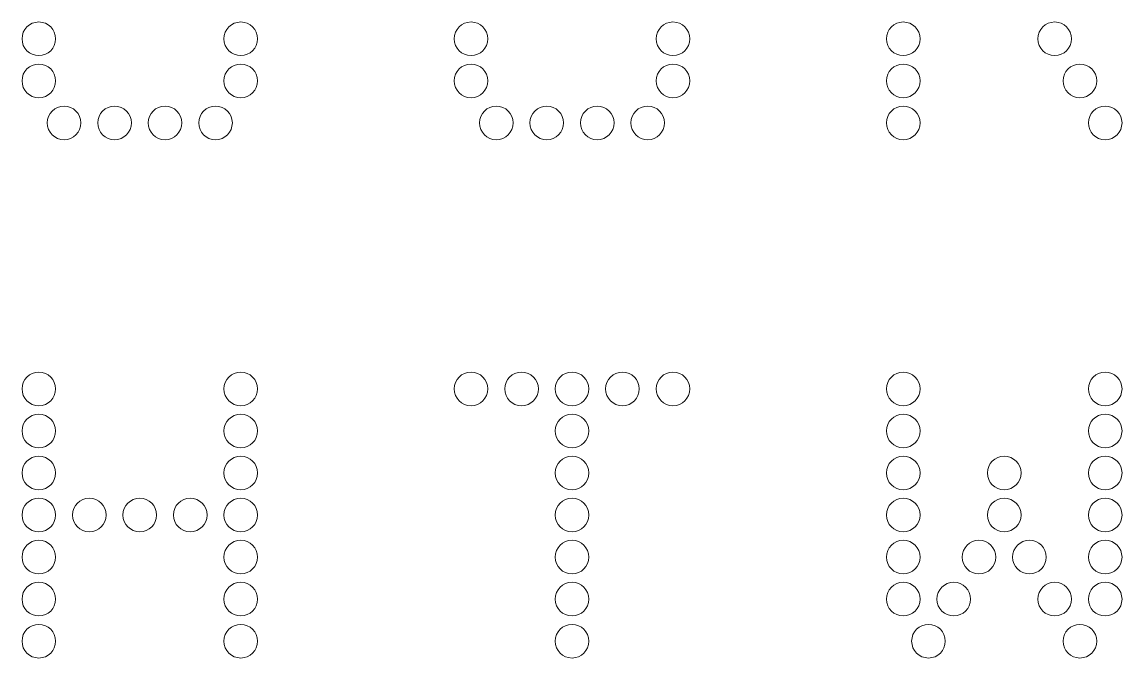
# Model space of a CAD drawing. Header units: millimetres. Extents: x -116 to 116, y -116 to 114.
# Drawn here: x -54.35 to -11.92, y 4.31 to 28.86 of the extents above; entities that cross this region are included whole.
import ezdxf

# ---------------------------------------------------------------- set-up
doc = ezdxf.new("R2010")
doc.units = ezdxf.units.MM
doc.header["$MEASUREMENT"] = 0
doc.layers.add('Laag 1', color=7, linetype='Continuous')

msp = doc.modelspace()

# ---------------------------------------------------------------- linework, layer by layer
at = {"layer": 'Laag 1', "color": 250, "lineweight": 9}
for points in [[(-54.3531, 28.2088), (-54.3531, 27.8518), (-54.061, 27.5597), (-53.704, 27.5597), (-53.704, 27.5597), (-53.347, 27.5597), (-53.0549, 27.8518), (-53.0549, 28.2088), (-53.0549, 28.2088), (-53.0549, 28.5658), (-53.347, 28.8579), (-53.704, 28.8579), (-53.704, 28.8579), (-54.061, 28.8579), (-54.3531, 28.5658), (-54.3531, 28.2088)], [(-46.5638, 28.2088), (-46.5638, 27.8518), (-46.2717, 27.5597), (-45.9146, 27.5597), (-45.9146, 27.5597), (-45.5576, 27.5597), (-45.2655, 27.8518), (-45.2655, 28.2088), (-45.2655, 28.2088), (-45.2655, 28.5658), (-45.5576, 28.8579), (-45.9146, 28.8579), (-45.9146, 28.8579), (-46.2717, 28.8579), (-46.5638, 28.5658), (-46.5638, 28.2088)], [(-37.68, 28.2088), (-37.68, 27.8518), (-37.3879, 27.5597), (-37.0309, 27.5597), (-37.0309, 27.5597), (-36.6739, 27.5597), (-36.3818, 27.8518), (-36.3818, 28.2088), (-36.3818, 28.2088), (-36.3818, 28.5658), (-36.6739, 28.8579), (-37.0309, 28.8579), (-37.0309, 28.8579), (-37.3879, 28.8579), (-37.68, 28.5658), (-37.68, 28.2088)], [(-29.8907, 28.2088), (-29.8907, 27.8518), (-29.5986, 27.5597), (-29.2415, 27.5597), (-29.2415, 27.5597), (-28.8845, 27.5597), (-28.5924, 27.8518), (-28.5924, 28.2088), (-28.5924, 28.2088), (-28.5924, 28.5658), (-28.8845, 28.8579), (-29.2415, 28.8579), (-29.2415, 28.8579), (-29.5986, 28.8579), (-29.8907, 28.5658), (-29.8907, 28.2088)], [(-21.0069, 28.2088), (-21.0069, 27.8518), (-20.7148, 27.5597), (-20.3578, 27.5597), (-20.3578, 27.5597), (-20.0008, 27.5597), (-19.7087, 27.8518), (-19.7087, 28.2088), (-19.7087, 28.2088), (-19.7087, 28.5658), (-20.0008, 28.8579), (-20.3578, 28.8579), (-20.3578, 28.8579), (-20.7148, 28.8579), (-21.0069, 28.5658), (-21.0069, 28.2088)], [(-15.1649, 28.2088), (-15.1649, 27.8518), (-14.8728, 27.5597), (-14.5158, 27.5597), (-14.5158, 27.5597), (-14.1588, 27.5597), (-13.8667, 27.8518), (-13.8667, 28.2088), (-13.8667, 28.2088), (-13.8667, 28.5658), (-14.1588, 28.8579), (-14.5158, 28.8579), (-14.5158, 28.8579), (-14.8728, 28.8579), (-15.1649, 28.5658), (-15.1649, 28.2088)], [(-54.3531, 26.586), (-54.3531, 26.229), (-54.061, 25.9369), (-53.704, 25.9369), (-53.704, 25.9369), (-53.347, 25.9369), (-53.0549, 26.229), (-53.0549, 26.586), (-53.0549, 26.586), (-53.0549, 26.943), (-53.347, 27.2351), (-53.704, 27.2351), (-53.704, 27.2351), (-54.061, 27.2351), (-54.3531, 26.943), (-54.3531, 26.586)], [(-46.5638, 26.586), (-46.5638, 26.229), (-46.2717, 25.9369), (-45.9146, 25.9369), (-45.9146, 25.9369), (-45.5576, 25.9369), (-45.2655, 26.229), (-45.2655, 26.586), (-45.2655, 26.586), (-45.2655, 26.943), (-45.5576, 27.2351), (-45.9146, 27.2351), (-45.9146, 27.2351), (-46.2717, 27.2351), (-46.5638, 26.943), (-46.5638, 26.586)], [(-37.68, 26.586), (-37.68, 26.229), (-37.3879, 25.9369), (-37.0309, 25.9369), (-37.0309, 25.9369), (-36.6739, 25.9369), (-36.3818, 26.229), (-36.3818, 26.586), (-36.3818, 26.586), (-36.3818, 26.943), (-36.6739, 27.2351), (-37.0309, 27.2351), (-37.0309, 27.2351), (-37.3879, 27.2351), (-37.68, 26.943), (-37.68, 26.586)], [(-29.8907, 26.586), (-29.8907, 26.229), (-29.5986, 25.9369), (-29.2415, 25.9369), (-29.2415, 25.9369), (-28.8845, 25.9369), (-28.5924, 26.229), (-28.5924, 26.586), (-28.5924, 26.586), (-28.5924, 26.943), (-28.8845, 27.2351), (-29.2415, 27.2351), (-29.2415, 27.2351), (-29.5986, 27.2351), (-29.8907, 26.943), (-29.8907, 26.586)], [(-21.0069, 26.586), (-21.0069, 26.229), (-20.7148, 25.9369), (-20.3578, 25.9369), (-20.3578, 25.9369), (-20.0008, 25.9369), (-19.7087, 26.229), (-19.7087, 26.586), (-19.7087, 26.586), (-19.7087, 26.943), (-20.0008, 27.2351), (-20.3578, 27.2351), (-20.3578, 27.2351), (-20.7148, 27.2351), (-21.0069, 26.943), (-21.0069, 26.586)], [(-14.1912, 26.586), (-14.1912, 26.229), (-13.8991, 25.9369), (-13.5421, 25.9369), (-13.5421, 25.9369), (-13.1851, 25.9369), (-12.893, 26.229), (-12.893, 26.586), (-12.893, 26.586), (-12.893, 26.943), (-13.1851, 27.2351), (-13.5421, 27.2351), (-13.5421, 27.2351), (-13.8991, 27.2351), (-14.1912, 26.943), (-14.1912, 26.586)], [(-53.3794, 24.9632), (-53.3794, 24.6062), (-53.0873, 24.3141), (-52.7303, 24.3141), (-52.7303, 24.3141), (-52.3733, 24.3141), (-52.0812, 24.6062), (-52.0812, 24.9632), (-52.0812, 24.9632), (-52.0812, 25.3202), (-52.3733, 25.6123), (-52.7303, 25.6123), (-52.7303, 25.6123), (-53.0873, 25.6123), (-53.3794, 25.3202), (-53.3794, 24.9632)], [(-51.4321, 24.9632), (-51.4321, 24.6062), (-51.14, 24.3141), (-50.783, 24.3141), (-50.783, 24.3141), (-50.426, 24.3141), (-50.1339, 24.6062), (-50.1339, 24.9632), (-50.1339, 24.9632), (-50.1339, 25.3202), (-50.426, 25.6123), (-50.783, 25.6123), (-50.783, 25.6123), (-51.14, 25.6123), (-51.4321, 25.3202), (-51.4321, 24.9632)], [(-49.4848, 24.9632), (-49.4848, 24.6062), (-49.1927, 24.3141), (-48.8356, 24.3141), (-48.8356, 24.3141), (-48.4786, 24.3141), (-48.1865, 24.6062), (-48.1865, 24.9632), (-48.1865, 24.9632), (-48.1865, 25.3202), (-48.4786, 25.6123), (-48.8356, 25.6123), (-48.8356, 25.6123), (-49.1927, 25.6123), (-49.4848, 25.3202), (-49.4848, 24.9632)], [(-47.5374, 24.9632), (-47.5374, 24.6062), (-47.2453, 24.3141), (-46.8883, 24.3141), (-46.8883, 24.3141), (-46.5313, 24.3141), (-46.2392, 24.6062), (-46.2392, 24.9632), (-46.2392, 24.9632), (-46.2392, 25.3202), (-46.5313, 25.6123), (-46.8883, 25.6123), (-46.8883, 25.6123), (-47.2453, 25.6123), (-47.5374, 25.3202), (-47.5374, 24.9632)], [(-36.7063, 24.9632), (-36.7063, 24.6062), (-36.4142, 24.3141), (-36.0572, 24.3141), (-36.0572, 24.3141), (-35.7002, 24.3141), (-35.4081, 24.6062), (-35.4081, 24.9632), (-35.4081, 24.9632), (-35.4081, 25.3202), (-35.7002, 25.6123), (-36.0572, 25.6123), (-36.0572, 25.6123), (-36.4142, 25.6123), (-36.7063, 25.3202), (-36.7063, 24.9632)], [(-34.759, 24.9632), (-34.759, 24.6062), (-34.4669, 24.3141), (-34.1099, 24.3141), (-34.1099, 24.3141), (-33.7529, 24.3141), (-33.4608, 24.6062), (-33.4608, 24.9632), (-33.4608, 24.9632), (-33.4608, 25.3202), (-33.7529, 25.6123), (-34.1099, 25.6123), (-34.1099, 25.6123), (-34.4669, 25.6123), (-34.759, 25.3202), (-34.759, 24.9632)], [(-32.8117, 24.9632), (-32.8117, 24.6062), (-32.5196, 24.3141), (-32.1625, 24.3141), (-32.1625, 24.3141), (-31.8055, 24.3141), (-31.5134, 24.6062), (-31.5134, 24.9632), (-31.5134, 24.9632), (-31.5134, 25.3202), (-31.8055, 25.6123), (-32.1625, 25.6123), (-32.1625, 25.6123), (-32.5196, 25.6123), (-32.8117, 25.3202), (-32.8117, 24.9632)], [(-30.8643, 24.9632), (-30.8643, 24.6062), (-30.5722, 24.3141), (-30.2152, 24.3141), (-30.2152, 24.3141), (-29.8582, 24.3141), (-29.5661, 24.6062), (-29.5661, 24.9632), (-29.5661, 24.9632), (-29.5661, 25.3202), (-29.8582, 25.6123), (-30.2152, 25.6123), (-30.2152, 25.6123), (-30.5722, 25.6123), (-30.8643, 25.3202), (-30.8643, 24.9632)], [(-21.0069, 24.9632), (-21.0069, 24.6062), (-20.7148, 24.3141), (-20.3578, 24.3141), (-20.3578, 24.3141), (-20.0008, 24.3141), (-19.7087, 24.6062), (-19.7087, 24.9632), (-19.7087, 24.9632), (-19.7087, 25.3202), (-20.0008, 25.6123), (-20.3578, 25.6123), (-20.3578, 25.6123), (-20.7148, 25.6123), (-21.0069, 25.3202), (-21.0069, 24.9632)], [(-13.2176, 24.9632), (-13.2176, 24.6062), (-12.9255, 24.3141), (-12.5684, 24.3141), (-12.5684, 24.3141), (-12.2114, 24.3141), (-11.9193, 24.6062), (-11.9193, 24.9632), (-11.9193, 24.9632), (-11.9193, 25.3202), (-12.2114, 25.6123), (-12.5684, 25.6123), (-12.5684, 25.6123), (-12.9255, 25.6123), (-13.2176, 25.3202), (-13.2176, 24.9632)], [(-54.3531, 14.6976), (-54.3531, 14.3406), (-54.061, 14.0485), (-53.704, 14.0485), (-53.704, 14.0485), (-53.347, 14.0485), (-53.0549, 14.3406), (-53.0549, 14.6976), (-53.0549, 14.6976), (-53.0549, 15.0546), (-53.347, 15.3467), (-53.704, 15.3467), (-53.704, 15.3467), (-54.061, 15.3467), (-54.3531, 15.0546), (-54.3531, 14.6976)], [(-46.5638, 14.6976), (-46.5638, 14.3406), (-46.2717, 14.0485), (-45.9146, 14.0485), (-45.9146, 14.0485), (-45.5576, 14.0485), (-45.2655, 14.3406), (-45.2655, 14.6976), (-45.2655, 14.6976), (-45.2655, 15.0546), (-45.5576, 15.3467), (-45.9146, 15.3467), (-45.9146, 15.3467), (-46.2717, 15.3467), (-46.5638, 15.0546), (-46.5638, 14.6976)], [(-37.68, 14.6976), (-37.68, 14.3406), (-37.3879, 14.0485), (-37.0309, 14.0485), (-37.0309, 14.0485), (-36.6739, 14.0485), (-36.3818, 14.3406), (-36.3818, 14.6976), (-36.3818, 14.6976), (-36.3818, 15.0546), (-36.6739, 15.3467), (-37.0309, 15.3467), (-37.0309, 15.3467), (-37.3879, 15.3467), (-37.68, 15.0546), (-37.68, 14.6976)], [(-35.7327, 14.6976), (-35.7327, 14.3406), (-35.4406, 14.0485), (-35.0836, 14.0485), (-35.0836, 14.0485), (-34.7265, 14.0485), (-34.4344, 14.3406), (-34.4344, 14.6976), (-34.4344, 14.6976), (-34.4344, 15.0546), (-34.7265, 15.3467), (-35.0836, 15.3467), (-35.0836, 15.3467), (-35.4406, 15.3467), (-35.7327, 15.0546), (-35.7327, 14.6976)], [(-33.7853, 14.6976), (-33.7853, 14.3406), (-33.4932, 14.0485), (-33.1362, 14.0485), (-33.1362, 14.0485), (-32.7792, 14.0485), (-32.4871, 14.3406), (-32.4871, 14.6976), (-32.4871, 14.6976), (-32.4871, 15.0546), (-32.7792, 15.3467), (-33.1362, 15.3467), (-33.1362, 15.3467), (-33.4932, 15.3467), (-33.7853, 15.0546), (-33.7853, 14.6976)], [(-31.838, 14.6976), (-31.838, 14.3406), (-31.5459, 14.0485), (-31.1889, 14.0485), (-31.1889, 14.0485), (-30.8319, 14.0485), (-30.5398, 14.3406), (-30.5398, 14.6976), (-30.5398, 14.6976), (-30.5398, 15.0546), (-30.8319, 15.3467), (-31.1889, 15.3467), (-31.1889, 15.3467), (-31.5459, 15.3467), (-31.838, 15.0546), (-31.838, 14.6976)], [(-29.8907, 14.6976), (-29.8907, 14.3406), (-29.5986, 14.0485), (-29.2415, 14.0485), (-29.2415, 14.0485), (-28.8845, 14.0485), (-28.5924, 14.3406), (-28.5924, 14.6976), (-28.5924, 14.6976), (-28.5924, 15.0546), (-28.8845, 15.3467), (-29.2415, 15.3467), (-29.2415, 15.3467), (-29.5986, 15.3467), (-29.8907, 15.0546), (-29.8907, 14.6976)], [(-21.0069, 14.6976), (-21.0069, 14.3406), (-20.7148, 14.0485), (-20.3578, 14.0485), (-20.3578, 14.0485), (-20.0008, 14.0485), (-19.7087, 14.3406), (-19.7087, 14.6976), (-19.7087, 14.6976), (-19.7087, 15.0546), (-20.0008, 15.3467), (-20.3578, 15.3467), (-20.3578, 15.3467), (-20.7148, 15.3467), (-21.0069, 15.0546), (-21.0069, 14.6976)], [(-13.2176, 14.6976), (-13.2176, 14.3406), (-12.9255, 14.0485), (-12.5684, 14.0485), (-12.5684, 14.0485), (-12.2114, 14.0485), (-11.9193, 14.3406), (-11.9193, 14.6976), (-11.9193, 14.6976), (-11.9193, 15.0546), (-12.2114, 15.3467), (-12.5684, 15.3467), (-12.5684, 15.3467), (-12.9255, 15.3467), (-13.2176, 15.0546), (-13.2176, 14.6976)], [(-54.3531, 13.0748), (-54.3531, 12.7178), (-54.061, 12.4257), (-53.704, 12.4257), (-53.704, 12.4257), (-53.347, 12.4257), (-53.0549, 12.7178), (-53.0549, 13.0748), (-53.0549, 13.0748), (-53.0549, 13.4318), (-53.347, 13.7239), (-53.704, 13.7239), (-53.704, 13.7239), (-54.061, 13.7239), (-54.3531, 13.4318), (-54.3531, 13.0748)], [(-46.5638, 13.0748), (-46.5638, 12.7178), (-46.2717, 12.4257), (-45.9146, 12.4257), (-45.9146, 12.4257), (-45.5576, 12.4257), (-45.2655, 12.7178), (-45.2655, 13.0748), (-45.2655, 13.0748), (-45.2655, 13.4318), (-45.5576, 13.7239), (-45.9146, 13.7239), (-45.9146, 13.7239), (-46.2717, 13.7239), (-46.5638, 13.4318), (-46.5638, 13.0748)], [(-33.7853, 13.0748), (-33.7853, 12.7178), (-33.4932, 12.4257), (-33.1362, 12.4257), (-33.1362, 12.4257), (-32.7792, 12.4257), (-32.4871, 12.7178), (-32.4871, 13.0748), (-32.4871, 13.0748), (-32.4871, 13.4318), (-32.7792, 13.7239), (-33.1362, 13.7239), (-33.1362, 13.7239), (-33.4932, 13.7239), (-33.7853, 13.4318), (-33.7853, 13.0748)], [(-21.0069, 13.0748), (-21.0069, 12.7178), (-20.7148, 12.4257), (-20.3578, 12.4257), (-20.3578, 12.4257), (-20.0008, 12.4257), (-19.7087, 12.7178), (-19.7087, 13.0748), (-19.7087, 13.0748), (-19.7087, 13.4318), (-20.0008, 13.7239), (-20.3578, 13.7239), (-20.3578, 13.7239), (-20.7148, 13.7239), (-21.0069, 13.4318), (-21.0069, 13.0748)], [(-13.2176, 13.0748), (-13.2176, 12.7178), (-12.9255, 12.4257), (-12.5684, 12.4257), (-12.5684, 12.4257), (-12.2114, 12.4257), (-11.9193, 12.7178), (-11.9193, 13.0748), (-11.9193, 13.0748), (-11.9193, 13.4318), (-12.2114, 13.7239), (-12.5684, 13.7239), (-12.5684, 13.7239), (-12.9255, 13.7239), (-13.2176, 13.4318), (-13.2176, 13.0748)], [(-54.3531, 11.452), (-54.3531, 11.095), (-54.061, 10.8029), (-53.704, 10.8029), (-53.704, 10.8029), (-53.347, 10.8029), (-53.0549, 11.095), (-53.0549, 11.452), (-53.0549, 11.452), (-53.0549, 11.809), (-53.347, 12.1011), (-53.704, 12.1011), (-53.704, 12.1011), (-54.061, 12.1011), (-54.3531, 11.809), (-54.3531, 11.452)], [(-46.5638, 11.452), (-46.5638, 11.095), (-46.2717, 10.8029), (-45.9146, 10.8029), (-45.9146, 10.8029), (-45.5576, 10.8029), (-45.2655, 11.095), (-45.2655, 11.452), (-45.2655, 11.452), (-45.2655, 11.809), (-45.5576, 12.1011), (-45.9146, 12.1011), (-45.9146, 12.1011), (-46.2717, 12.1011), (-46.5638, 11.809), (-46.5638, 11.452)], [(-33.7853, 11.452), (-33.7853, 11.095), (-33.4932, 10.8029), (-33.1362, 10.8029), (-33.1362, 10.8029), (-32.7792, 10.8029), (-32.4871, 11.095), (-32.4871, 11.452), (-32.4871, 11.452), (-32.4871, 11.809), (-32.7792, 12.1011), (-33.1362, 12.1011), (-33.1362, 12.1011), (-33.4932, 12.1011), (-33.7853, 11.809), (-33.7853, 11.452)], [(-21.0069, 11.452), (-21.0069, 11.095), (-20.7148, 10.8029), (-20.3578, 10.8029), (-20.3578, 10.8029), (-20.0008, 10.8029), (-19.7087, 11.095), (-19.7087, 11.452), (-19.7087, 11.452), (-19.7087, 11.809), (-20.0008, 12.1011), (-20.3578, 12.1011), (-20.3578, 12.1011), (-20.7148, 12.1011), (-21.0069, 11.809), (-21.0069, 11.452)], [(-17.1122, 11.452), (-17.1122, 11.095), (-16.8201, 10.8029), (-16.4631, 10.8029), (-16.4631, 10.8029), (-16.1061, 10.8029), (-15.814, 11.095), (-15.814, 11.452), (-15.814, 11.452), (-15.814, 11.809), (-16.1061, 12.1011), (-16.4631, 12.1011), (-16.4631, 12.1011), (-16.8201, 12.1011), (-17.1122, 11.809), (-17.1122, 11.452)], [(-13.2176, 11.452), (-13.2176, 11.095), (-12.9255, 10.8029), (-12.5684, 10.8029), (-12.5684, 10.8029), (-12.2114, 10.8029), (-11.9193, 11.095), (-11.9193, 11.452), (-11.9193, 11.452), (-11.9193, 11.809), (-12.2114, 12.1011), (-12.5684, 12.1011), (-12.5684, 12.1011), (-12.9255, 12.1011), (-13.2176, 11.809), (-13.2176, 11.452)], [(-54.3531, 9.8293), (-54.3531, 9.4722), (-54.061, 9.1801), (-53.704, 9.1801), (-53.704, 9.1801), (-53.347, 9.1801), (-53.0549, 9.4722), (-53.0549, 9.8293), (-53.0549, 9.8293), (-53.0549, 10.1863), (-53.347, 10.4784), (-53.704, 10.4784), (-53.704, 10.4784), (-54.061, 10.4784), (-54.3531, 10.1863), (-54.3531, 9.8293)], [(-52.4058, 9.8293), (-52.4058, 9.4722), (-52.1137, 9.1801), (-51.7567, 9.1801), (-51.7567, 9.1801), (-51.3996, 9.1801), (-51.1075, 9.4722), (-51.1075, 9.8293), (-51.1075, 9.8293), (-51.1075, 10.1863), (-51.3996, 10.4784), (-51.7567, 10.4784), (-51.7567, 10.4784), (-52.1137, 10.4784), (-52.4058, 10.1863), (-52.4058, 9.8293)], [(-50.4584, 9.8293), (-50.4584, 9.4722), (-50.1663, 9.1801), (-49.8093, 9.1801), (-49.8093, 9.1801), (-49.4523, 9.1801), (-49.1602, 9.4722), (-49.1602, 9.8293), (-49.1602, 9.8293), (-49.1602, 10.1863), (-49.4523, 10.4784), (-49.8093, 10.4784), (-49.8093, 10.4784), (-50.1663, 10.4784), (-50.4584, 10.1863), (-50.4584, 9.8293)], [(-48.5111, 9.8293), (-48.5111, 9.4722), (-48.219, 9.1801), (-47.862, 9.1801), (-47.862, 9.1801), (-47.505, 9.1801), (-47.2129, 9.4722), (-47.2129, 9.8293), (-47.2129, 9.8293), (-47.2129, 10.1863), (-47.505, 10.4784), (-47.862, 10.4784), (-47.862, 10.4784), (-48.219, 10.4784), (-48.5111, 10.1863), (-48.5111, 9.8293)], [(-46.5638, 9.8293), (-46.5638, 9.4722), (-46.2717, 9.1801), (-45.9146, 9.1801), (-45.9146, 9.1801), (-45.5576, 9.1801), (-45.2655, 9.4722), (-45.2655, 9.8293), (-45.2655, 9.8293), (-45.2655, 10.1863), (-45.5576, 10.4784), (-45.9146, 10.4784), (-45.9146, 10.4784), (-46.2717, 10.4784), (-46.5638, 10.1863), (-46.5638, 9.8293)], [(-33.7853, 9.8293), (-33.7853, 9.4722), (-33.4932, 9.1801), (-33.1362, 9.1801), (-33.1362, 9.1801), (-32.7792, 9.1801), (-32.4871, 9.4722), (-32.4871, 9.8293), (-32.4871, 9.8293), (-32.4871, 10.1863), (-32.7792, 10.4784), (-33.1362, 10.4784), (-33.1362, 10.4784), (-33.4932, 10.4784), (-33.7853, 10.1863), (-33.7853, 9.8293)], [(-21.0069, 9.8293), (-21.0069, 9.4722), (-20.7148, 9.1801), (-20.3578, 9.1801), (-20.3578, 9.1801), (-20.0008, 9.1801), (-19.7087, 9.4722), (-19.7087, 9.8293), (-19.7087, 9.8293), (-19.7087, 10.1863), (-20.0008, 10.4784), (-20.3578, 10.4784), (-20.3578, 10.4784), (-20.7148, 10.4784), (-21.0069, 10.1863), (-21.0069, 9.8293)], [(-17.1122, 9.8293), (-17.1122, 9.4722), (-16.8201, 9.1801), (-16.4631, 9.1801), (-16.4631, 9.1801), (-16.1061, 9.1801), (-15.814, 9.4722), (-15.814, 9.8293), (-15.814, 9.8293), (-15.814, 10.1863), (-16.1061, 10.4784), (-16.4631, 10.4784), (-16.4631, 10.4784), (-16.8201, 10.4784), (-17.1122, 10.1863), (-17.1122, 9.8293)], [(-13.2176, 9.8293), (-13.2176, 9.4722), (-12.9255, 9.1801), (-12.5684, 9.1801), (-12.5684, 9.1801), (-12.2114, 9.1801), (-11.9193, 9.4722), (-11.9193, 9.8293), (-11.9193, 9.8293), (-11.9193, 10.1863), (-12.2114, 10.4784), (-12.5684, 10.4784), (-12.5684, 10.4784), (-12.9255, 10.4784), (-13.2176, 10.1863), (-13.2176, 9.8293)], [(-54.3531, 8.2065), (-54.3531, 7.8495), (-54.061, 7.5574), (-53.704, 7.5574), (-53.704, 7.5574), (-53.347, 7.5574), (-53.0549, 7.8495), (-53.0549, 8.2065), (-53.0549, 8.2065), (-53.0549, 8.5635), (-53.347, 8.8556), (-53.704, 8.8556), (-53.704, 8.8556), (-54.061, 8.8556), (-54.3531, 8.5635), (-54.3531, 8.2065)], [(-46.5638, 8.2065), (-46.5638, 7.8495), (-46.2717, 7.5574), (-45.9146, 7.5574), (-45.9146, 7.5574), (-45.5576, 7.5574), (-45.2655, 7.8495), (-45.2655, 8.2065), (-45.2655, 8.2065), (-45.2655, 8.5635), (-45.5576, 8.8556), (-45.9146, 8.8556), (-45.9146, 8.8556), (-46.2717, 8.8556), (-46.5638, 8.5635), (-46.5638, 8.2065)], [(-33.7853, 8.2065), (-33.7853, 7.8495), (-33.4932, 7.5574), (-33.1362, 7.5574), (-33.1362, 7.5574), (-32.7792, 7.5574), (-32.4871, 7.8495), (-32.4871, 8.2065), (-32.4871, 8.2065), (-32.4871, 8.5635), (-32.7792, 8.8556), (-33.1362, 8.8556), (-33.1362, 8.8556), (-33.4932, 8.8556), (-33.7853, 8.5635), (-33.7853, 8.2065)], [(-21.0069, 8.2065), (-21.0069, 7.8495), (-20.7148, 7.5574), (-20.3578, 7.5574), (-20.3578, 7.5574), (-20.0008, 7.5574), (-19.7087, 7.8495), (-19.7087, 8.2065), (-19.7087, 8.2065), (-19.7087, 8.5635), (-20.0008, 8.8556), (-20.3578, 8.8556), (-20.3578, 8.8556), (-20.7148, 8.8556), (-21.0069, 8.5635), (-21.0069, 8.2065)], [(-18.0859, 8.2065), (-18.0859, 7.8495), (-17.7938, 7.5574), (-17.4368, 7.5574), (-17.4368, 7.5574), (-17.0798, 7.5574), (-16.7877, 7.8495), (-16.7877, 8.2065), (-16.7877, 8.2065), (-16.7877, 8.5635), (-17.0798, 8.8556), (-17.4368, 8.8556), (-17.4368, 8.8556), (-17.7938, 8.8556), (-18.0859, 8.5635), (-18.0859, 8.2065)], [(-16.1386, 8.2065), (-16.1386, 7.8495), (-15.8465, 7.5574), (-15.4894, 7.5574), (-15.4894, 7.5574), (-15.1324, 7.5574), (-14.8403, 7.8495), (-14.8403, 8.2065), (-14.8403, 8.2065), (-14.8403, 8.5635), (-15.1324, 8.8556), (-15.4894, 8.8556), (-15.4894, 8.8556), (-15.8465, 8.8556), (-16.1386, 8.5635), (-16.1386, 8.2065)], [(-13.2176, 8.2065), (-13.2176, 7.8495), (-12.9255, 7.5574), (-12.5684, 7.5574), (-12.5684, 7.5574), (-12.2114, 7.5574), (-11.9193, 7.8495), (-11.9193, 8.2065), (-11.9193, 8.2065), (-11.9193, 8.5635), (-12.2114, 8.8556), (-12.5684, 8.8556), (-12.5684, 8.8556), (-12.9255, 8.8556), (-13.2176, 8.5635), (-13.2176, 8.2065)], [(-54.3531, 6.5837), (-54.3531, 6.2267), (-54.061, 5.9346), (-53.704, 5.9346), (-53.704, 5.9346), (-53.347, 5.9346), (-53.0549, 6.2267), (-53.0549, 6.5837), (-53.0549, 6.5837), (-53.0549, 6.9407), (-53.347, 7.2328), (-53.704, 7.2328), (-53.704, 7.2328), (-54.061, 7.2328), (-54.3531, 6.9407), (-54.3531, 6.5837)], [(-46.5638, 6.5837), (-46.5638, 6.2267), (-46.2717, 5.9346), (-45.9146, 5.9346), (-45.9146, 5.9346), (-45.5576, 5.9346), (-45.2655, 6.2267), (-45.2655, 6.5837), (-45.2655, 6.5837), (-45.2655, 6.9407), (-45.5576, 7.2328), (-45.9146, 7.2328), (-45.9146, 7.2328), (-46.2717, 7.2328), (-46.5638, 6.9407), (-46.5638, 6.5837)], [(-33.7853, 6.5837), (-33.7853, 6.2267), (-33.4932, 5.9346), (-33.1362, 5.9346), (-33.1362, 5.9346), (-32.7792, 5.9346), (-32.4871, 6.2267), (-32.4871, 6.5837), (-32.4871, 6.5837), (-32.4871, 6.9407), (-32.7792, 7.2328), (-33.1362, 7.2328), (-33.1362, 7.2328), (-33.4932, 7.2328), (-33.7853, 6.9407), (-33.7853, 6.5837)], [(-21.0069, 6.5837), (-21.0069, 6.2267), (-20.7148, 5.9346), (-20.3578, 5.9346), (-20.3578, 5.9346), (-20.0008, 5.9346), (-19.7087, 6.2267), (-19.7087, 6.5837), (-19.7087, 6.5837), (-19.7087, 6.9407), (-20.0008, 7.2328), (-20.3578, 7.2328), (-20.3578, 7.2328), (-20.7148, 7.2328), (-21.0069, 6.9407), (-21.0069, 6.5837)], [(-19.0596, 6.5837), (-19.0596, 6.2267), (-18.7675, 5.9346), (-18.4105, 5.9346), (-18.4105, 5.9346), (-18.0534, 5.9346), (-17.7613, 6.2267), (-17.7613, 6.5837), (-17.7613, 6.5837), (-17.7613, 6.9407), (-18.0534, 7.2328), (-18.4105, 7.2328), (-18.4105, 7.2328), (-18.7675, 7.2328), (-19.0596, 6.9407), (-19.0596, 6.5837)], [(-15.1649, 6.5837), (-15.1649, 6.2267), (-14.8728, 5.9346), (-14.5158, 5.9346), (-14.5158, 5.9346), (-14.1588, 5.9346), (-13.8667, 6.2267), (-13.8667, 6.5837), (-13.8667, 6.5837), (-13.8667, 6.9407), (-14.1588, 7.2328), (-14.5158, 7.2328), (-14.5158, 7.2328), (-14.8728, 7.2328), (-15.1649, 6.9407), (-15.1649, 6.5837)], [(-13.2176, 6.5837), (-13.2176, 6.2267), (-12.9255, 5.9346), (-12.5684, 5.9346), (-12.5684, 5.9346), (-12.2114, 5.9346), (-11.9193, 6.2267), (-11.9193, 6.5837), (-11.9193, 6.5837), (-11.9193, 6.9407), (-12.2114, 7.2328), (-12.5684, 7.2328), (-12.5684, 7.2328), (-12.9255, 7.2328), (-13.2176, 6.9407), (-13.2176, 6.5837)], [(-54.3531, 4.9609), (-54.3531, 4.6039), (-54.061, 4.3118), (-53.704, 4.3118), (-53.704, 4.3118), (-53.347, 4.3118), (-53.0549, 4.6039), (-53.0549, 4.9609), (-53.0549, 4.9609), (-53.0549, 5.3179), (-53.347, 5.61), (-53.704, 5.61), (-53.704, 5.61), (-54.061, 5.61), (-54.3531, 5.3179), (-54.3531, 4.9609)], [(-46.5638, 4.9609), (-46.5638, 4.6039), (-46.2717, 4.3118), (-45.9146, 4.3118), (-45.9146, 4.3118), (-45.5576, 4.3118), (-45.2655, 4.6039), (-45.2655, 4.9609), (-45.2655, 4.9609), (-45.2655, 5.3179), (-45.5576, 5.61), (-45.9146, 5.61), (-45.9146, 5.61), (-46.2717, 5.61), (-46.5638, 5.3179), (-46.5638, 4.9609)], [(-33.7853, 4.9609), (-33.7853, 4.6039), (-33.4932, 4.3118), (-33.1362, 4.3118), (-33.1362, 4.3118), (-32.7792, 4.3118), (-32.4871, 4.6039), (-32.4871, 4.9609), (-32.4871, 4.9609), (-32.4871, 5.3179), (-32.7792, 5.61), (-33.1362, 5.61), (-33.1362, 5.61), (-33.4932, 5.61), (-33.7853, 5.3179), (-33.7853, 4.9609)], [(-20.0332, 4.9609), (-20.0332, 4.6039), (-19.7411, 4.3118), (-19.3841, 4.3118), (-19.3841, 4.3118), (-19.0271, 4.3118), (-18.735, 4.6039), (-18.735, 4.9609), (-18.735, 4.9609), (-18.735, 5.3179), (-19.0271, 5.61), (-19.3841, 5.61), (-19.3841, 5.61), (-19.7411, 5.61), (-20.0332, 5.3179), (-20.0332, 4.9609)], [(-14.1912, 4.9609), (-14.1912, 4.6039), (-13.8991, 4.3118), (-13.5421, 4.3118), (-13.5421, 4.3118), (-13.1851, 4.3118), (-12.893, 4.6039), (-12.893, 4.9609), (-12.893, 4.9609), (-12.893, 5.3179), (-13.1851, 5.61), (-13.5421, 5.61), (-13.5421, 5.61), (-13.8991, 5.61), (-14.1912, 5.3179), (-14.1912, 4.9609)]]:
    msp.add_open_spline(points, degree=3, knots=[0, 0, 0, 0, 0.2, 0.2, 0.2, 0.2, 0.4, 0.4, 0.4, 0.4, 0.6, 0.6, 0.6, 0.6, 1, 1, 1, 1], dxfattribs=at)

doc.saveas('drawing.dxf')
